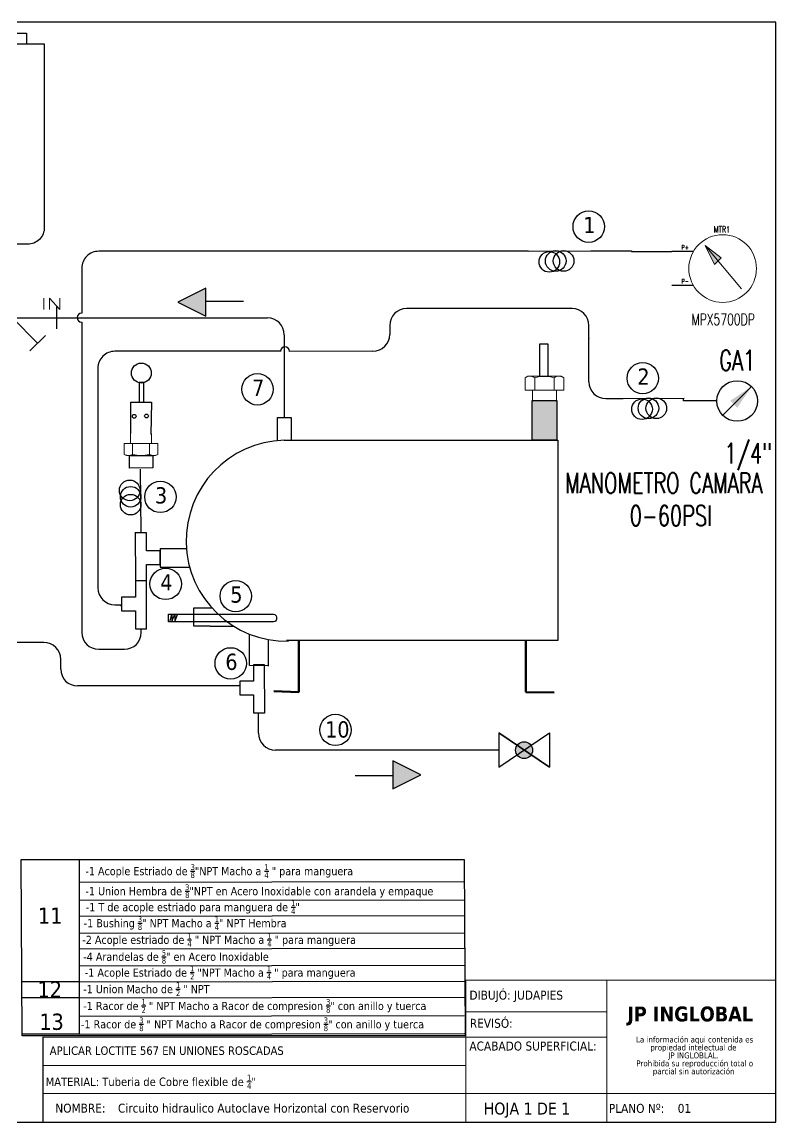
# Model space of a CAD drawing. Header units: millimetres. Extents: x 15 to 265, y 10 to 205.
# Drawn here: x 131.3 to 265, y 9.9 to 205 of the extents above; entities that cross this region are included whole.
import ezdxf
from ezdxf.enums import TextEntityAlignment as Align

# ---------------------------------------------------------------- set-up
doc = ezdxf.new("R2010")
doc.units = ezdxf.units.MM
doc.linetypes.add('CENTERX2', pattern=[20.32, 12.7, -2.54, 2.54, -2.54])
for name, color, linetype in [('CONTORNO', 179, 'Continuous'), ('DESC', 250, 'Continuous'), ('SYMS', 7, 'Continuous'), ('TAGS', 250, 'Continuous'), ('TERMS', 123, 'Continuous'), ('WIRENO', 250, 'Continuous'), ('WIRES', 7, 'Continuous')]:
    doc.layers.add(name, color=color, linetype=linetype)
doc.styles.add('SLDTEXTSTYLE0', font='tahoma.ttf')
doc.styles.add('SLDTEXTSTYLE1', font='')
doc.styles.get("Standard").update_dxf_attribs({"font": 'tahoma.ttf'})
doc.styles.add('WD', font='romans.shx')
doc.styles.get('SLDTEXTSTYLE1').set_extended_font_data('Tahoma', bold=True)

# ---------------------------------------------------------------- blocks, each defined once
blk = doc.blocks.new('SW_NOTE_2')
at = {"layer": 'CONTORNO', "color": 0, "char_height": 1.0583, "attachment_point": 2, "style": 'SLDTEXTSTYLE0'}
for s, insert in [('La información aqui contenida es ', (10.29, 1.34)), ('propiedad intelectual de', (10.08, -0.07)), ('JP INGLOBLAL.', (10.1, -1.48)), ('Prohibida su reproducción total o ', (10.3, -2.89)), ('parcial sin autorización', (10.12, -4.3))]:
    blk.add_mtext(s, dxfattribs=dict(at, insert=insert))
blk = doc.blocks.new('HST1_STRAINER_Y_TYPE')
at = {"ltscale": 3.2258}
for p, q in [((0, 0.125), (0, -0.125)), ((0.625, 0.125), (0.625, -0.125)), ((0, 0), (0.625, 0)), ((0.125, 0), (0.412, -0.287)), ((0.324, -0.376), (0.501, -0.199))]:
    blk.add_line(p, q, dxfattribs=at)
at = {"style": 'WD', "flags": 1}
for tag, height, p in [('INST', 0.125, (0.33, 0.71)), ('LOC', 0.125, (0.306, 0.549)), ('TAG1', 0.125, (0.324, 0.34)), ('FAMILY', 0.01, (1.09, 0.044)), ('CAT', 0.01, (1.09, -0.001)), ('WDTYPE', 0.01, (1.102, -0.093)), ('MFG', 0.01, (1.092, -0.032)), ('ASSYCODE', 0.01, (1.12, -0.061))]:
    blk.add_attdef(tag, text='', height=height, dxfattribs=at).set_placement(p, align=Align.CENTER)
at = {"style": 'WD'}
for tag, height, p in [('WDTAGALT', 0.125, (0.035, 0.2)), ('TERM01', 0.0625, (-0.024, 0.018))]:
    blk.add_attdef(tag, text='', height=height, dxfattribs=at).set_placement(p, align=Align.RIGHT)
for tag, p, height in [('RATING1', (0.6, 0.18), 0.125), ('X4TERM01', (0, 0), 0.005), ('X1TERM03', (0.625, 0), 0.005), ('TERM03', (0.632, 0.013), 0.0625), ('DESC1', (-0.666, -0.258), 0.125), ('DESC2', (-0.666, -0.442), 0.125), ('X8TERM02', (0.412, -0.287), 0.005), ('TERM02', (0.447, -0.365), 0.0625), ('DESC3', (-0.666, -0.632), 0.125)]:
    blk.add_attdef(tag, p, '', height=height, dxfattribs=at)
blk.add_attdef('XREF', text='', height=0.0625, rotation=0.0625, dxfattribs=at).set_placement((0.649, -0.434), align=Align.TOP_CENTER)
blk = doc.blocks.new('HMT1_DIFFERENTIAL_PRESSURE_GAUGE')
blk.add_hatch(color=7).paths.add_polyline_path([(-0.26, 0.34), (-0.12, 0.06), (-0.02, 0.16)])
at = {"color": 7, "linetype": 'Continuous', "lineweight": 0, "ltscale": 645.15999}
for p, q in [((-0.26, 0.34), (0.28, -0.3)), ((-0.26, 0.34), (-0.12, 0.06)), ((-0.26, 0.34), (-0.02, 0.16)), ((-0.12, 0.06), (-0.02, 0.16))]:
    blk.add_line(p, q, dxfattribs=at)
for p, q in [((-0.437, 0.25), (-0.75, 0.25)), ((-0.437, -0.25), (-0.75, -0.25))]:
    blk.add_line(p, q)
at = {"color": 255, "linetype": 'Continuous', "lineweight": 0, "ltscale": 25.4, "flags": 128}
blk.add_lwpolyline([(-0.26, 0.34), (-0.12, 0.06), (-0.02, 0.16)], close=True, dxfattribs=at)
at = {"color": 7, "linetype": 'Continuous', "lineweight": 0, "ltscale": 645.15999}
blk.add_circle((0, 0), 0.5, dxfattribs=at)
at = {"style": 'WD', "width": 0.7}
for tag, p in [('INST', (-0.01, 0.781)), ('LOC', (-0.01, 0.656)), ('TAG1', (-0.01, 0.531)), ('DESC1', (0.021, -0.625)), ('DESC2', (0.021, -0.75)), ('DESC3', (0.021, -0.875)), ('WDTAGALT', (0.021, -1))]:
    blk.add_attdef(tag, text='', height=0.0938, dxfattribs=at).set_placement(p, align=Align.CENTER)
for tag, p in [('TERM01', (-0.5, 0.281)), ('TERM02', (-0.5, -0.219))]:
    blk.add_attdef(tag, text='', height=0.0625, dxfattribs=at).set_placement(p, align=Align.RIGHT)
at = {"style": 'WD'}
for tag, p, height, flags in [('X4TERM01', (-0.75, 0.25), 0.005, 1), ('X1TERM03', (0.5, 0), 0.005, 1), ('FAMILY', (-0.208, -0.062), 0.01, 9), ('X4TERM02', (-0.75, -0.25), 0.005, 1), ('WDBLKNAM', (-0.209, -0.188), 0.01, 9)]:
    blk.add_attdef(tag, p, '', height=height, dxfattribs=dict(at, flags=flags))
at = {"style": 'WD', "width": 0.7}
for tag, p, height in [('TERM03', (0.531, 0.031), 0.0625), ('RATING1', (0.469, -0.375), 0.0938)]:
    blk.add_attdef(tag, p, '', height=height, dxfattribs=at)
at = {"linetype": 'Continuous', "style": 'WD', "flags": 9}
for tag, p in [('ASSYCODE', (-0.208, -0.156)), ('CAT', (-0.208, -0.094)), ('MFG', (-0.208, -0.125))]:
    blk.add_attdef(tag, p, '', height=0.01, dxfattribs=at)
at = {"flags": 1}
blk.add_attdef('WDTYPE', (-0.219, -0.25), '', height=0.01, dxfattribs=at)
at = {"style": 'WD'}
blk.add_attdef('XREF', text='', height=0.0625, dxfattribs=at).set_placement((-0.438, -0.406), align=Align.RIGHT)
blk = doc.blocks.new('PT100')
at = {"color": 7, "linetype": 'Continuous', "lineweight": 15}
for p, q in [((12.6327, 10.9194), (12.5264, 10.9194)), ((12.5264, 10.9194), (12.5264, 10.8369)), ((12.6455, 10.8973), (12.6327, 10.9194)), ((12.5264, 10.8571), (12.4289, 10.8571)), ((12.6327, 10.8369), (12.5264, 10.8369)), ((12.5264, 10.8369), (12.5264, 10.6719)), ((12.6455, 10.8781), (12.6455, 10.8973)), ((12.6455, 10.7544), (12.6455, 10.8781)), ((12.6455, 10.6307), (12.6455, 10.7544)), ((12.4289, 10.6516), (12.5264, 10.6516)), ((12.6327, 10.6719), (12.5264, 10.6719)), ((12.5264, 10.6719), (12.5264, 10.5894)), ((12.6327, 10.5894), (12.5264, 10.5894)), ((12.6327, 10.5894), (12.6455, 10.6115)), ((12.6455, 10.6115), (12.6455, 10.6307))]:
    blk.add_line(p, q, dxfattribs=at)
blk.add_lwpolyline([(12.6419, 10.794), (12.9225, 10.794), (12.9225, 10.7263), (12.6419, 10.7263)], close=True)
for points, knots in [([(12.6327, 10.9194), (12.6366, 10.9126), (12.6398, 10.9058), (12.6443, 10.8921), (12.6455, 10.8851), (12.6455, 10.8781)], [0, 0, 0, 0, 0.5, 0.5, 1, 1, 1, 1]), ([(12.6455, 10.8781), (12.6455, 10.8746), (12.6452, 10.8711), (12.644, 10.8641), (12.6431, 10.8607), (12.6398, 10.8504), (12.6366, 10.8436), (12.6327, 10.8369)], [0, 0, 0, 0, 0.25, 0.25, 0.5, 0.5, 1, 1, 1, 1]), ([(12.6455, 10.7544), (12.6455, 10.7683), (12.6442, 10.7825), (12.6398, 10.81), (12.6366, 10.8235), (12.6327, 10.8369)], [0, 0, 0, 0, 0.5, 0.5, 1, 1, 1, 1]), ([(12.6327, 10.6719), (12.6366, 10.6853), (12.6398, 10.6991), (12.6443, 10.7266), (12.6455, 10.7404), (12.6455, 10.7544)], [0, 0, 0, 0, 0.5, 0.5, 1, 1, 1, 1]), ([(12.6327, 10.6719), (12.6366, 10.6651), (12.6398, 10.6584), (12.6443, 10.6446), (12.6455, 10.6377), (12.6455, 10.6307)], [0, 0, 0, 0, 0.5, 0.5, 1, 1, 1, 1]), ([(12.6455, 10.6307), (12.6455, 10.6272), (12.6452, 10.6236), (12.644, 10.6167), (12.6431, 10.6132), (12.6398, 10.6029), (12.6366, 10.5961), (12.6327, 10.5894)], [0, 0, 0, 0, 0.25, 0.25, 0.5, 0.5, 1, 1, 1, 1])]:
    blk.add_open_spline(points, degree=3, knots=knots, dxfattribs=at)
blk = doc.blocks.new('TT')
at = {"layer": 'WIRENO'}
for p, q in [((59.03, 150.75), (59.05, 142.17)), ((61.02, 150.66), (59.05, 150.66)), ((61.02, 147.48), (61.02, 150.66)), ((63.45, 147.48), (61.02, 147.48)), ((63.45, 145.05), (63.45, 147.48)), ((61.02, 142.17), (61.02, 145.05)), ((61.02, 145.05), (63.45, 145.05)), ((59.05, 142.17), (61.02, 142.17))]:
    blk.add_line(p, q, dxfattribs=at)
blk = doc.blocks.new('WDDOT')
for radius in [0.03, 0.0187, 0.00929]:
    blk.add_circle((0, 0), radius)
blk = doc.blocks.new('ColaMarrano')
at = {"layer": 'WIRENO'}
blk.add_line((96.3, 200.92), (96.42, 188.45), dxfattribs=at)
for centre in [(94.22, 196.73), (94.4, 195.47), (94.4, 193.92)]:
    blk.add_circle(centre, 2.03, dxfattribs=at)
blk = doc.blocks.new('HME1_PRESS_M')
blk.add_line((0.0361, -0.0879), (0.2129, 0.0889))
blk.add_circle((0.125, 0), 0.125)
blk.add_solid([(0.0821, 0.0015), (0.1255, -0.0419), (0.2129, 0.0889)])
at = {"style": 'WD', "width": 0.7}
for tag, p in [('INST', (0.125, 0.5)), ('LOC', (0.125, 0.3438)), ('TAG1', (0.125, 0.1875)), ('DESC1', (0.125, -0.3438)), ('DESC2', (0.125, -0.5)), ('DESC3', (0.125, -0.6562)), ('WDTAGALT', (0.125, -0.8125))]:
    blk.add_attdef(tag, text='', height=0.125, dxfattribs=at).set_placement(p, align=Align.CENTER)
blk.add_attdef('TERM01', text='', height=0.0625, dxfattribs=at).set_placement((-0.0322, 0.0313), align=Align.RIGHT)
at = {"style": 'WD'}
for tag, p, height, flags in [('WDTYPE', (0.0625, 0.0625), 0.01, 1), ('X4TERM01', (0, 0), 0.005, 1), ('WDBLKNAM', (0.1342, 0.0008), 0.01, 9), ('X1TERM02', (0.248, 0), 0.005, 1), ('FAMILY', (0.1303, -0.0348), 0.01, 9)]:
    blk.add_attdef(tag, p, '', height=height, dxfattribs=dict(at, flags=flags))
at = {"style": 'WD', "width": 0.7}
for tag, p, height in [('TERM02', (0.2803, 0.0313), 0.0625), ('RATING1', (0.2812, -0.1875), 0.125)]:
    blk.add_attdef(tag, p, '', height=height, dxfattribs=at)
at = {"style": 'WD'}
blk.add_attdef('XREF', text='', height=0.0625, dxfattribs=at).set_placement((-0.0312, -0.125), align=Align.RIGHT)
at = {"linetype": 'Continuous', "style": 'WD', "flags": 9}
for tag, p in [('CAT', (0.1303, -0.066)), ('MFG', (0.1283, -0.0855)), ('ASSYCODE', (0.1305, -0.1028))]:
    blk.add_attdef(tag, p, '', height=0.01, dxfattribs=at)
blk = doc.blocks.new('Valvula Tipo Anillo')
for p, q in [((7.88, 11.213), (7.88, 11.519)), ((7.88, 11.519), (8.084, 11.519)), ((8.084, 11.519), (8.079, 11.203))]:
    blk.add_line(p, q)
at = {"color": 7, "linetype": 'Continuous', "lineweight": 15}
for p, q in [((7.878, 11.21), (7.878, 11.113)), ((8.084, 11.113), (8.084, 11.21)), ((7.816, 11.006), (7.816, 11.113)), ((7.898, 11.113), (7.816, 11.113)), ((7.898, 11.006), (7.898, 11.113)), ((8.063, 11.113), (7.898, 11.113)), ((8.063, 11.006), (8.063, 11.113)), ((8.146, 11.113), (8.063, 11.113)), ((8.146, 11.006), (8.146, 11.113)), ((7.816, 11.006), (7.838, 10.994)), ((7.838, 10.994), (7.857, 10.994)), ((7.857, 10.994), (7.981, 10.994)), ((7.981, 10.994), (8.105, 10.994)), ((8.105, 10.994), (8.124, 10.994)), ((8.124, 10.994), (8.146, 11.006))]:
    blk.add_line(p, q, dxfattribs=at)
for points in [[(7.962, 11.521), (8.01, 11.521), (8.01, 11.713), (7.962, 11.713)], [(8.097, 10.995), (8.097, 10.873), (7.867, 10.871), (7.867, 10.993)]]:
    blk.add_lwpolyline(points, close=True)
for centre, radius in [((7.984, 11.807), 0.0981), ((7.914, 11.381), 0.0185), ((8.035, 11.384), 0.0185)]:
    blk.add_circle(centre, radius)
for points, knots in [([(7.857, 10.994), (7.854, 10.994), (7.85, 10.994), (7.843, 10.995), (7.84, 10.996), (7.829, 10.999), (7.823, 11.002), (7.816, 11.006)], [0, 0, 0, 0, 0.25, 0.25, 0.5, 0.5, 1, 1, 1, 1]), ([(7.898, 11.006), (7.892, 11.002), (7.885, 10.999), (7.871, 10.995), (7.864, 10.994), (7.857, 10.994)], [0, 0, 0, 0, 0.5, 0.5, 1, 1, 1, 1]), ([(7.898, 11.006), (7.912, 11.002), (7.926, 10.999), (7.953, 10.995), (7.967, 10.994), (7.981, 10.994)], [0, 0, 0, 0, 0.5, 0.5, 1, 1, 1, 1]), ([(7.981, 10.994), (7.995, 10.994), (8.009, 10.995), (8.036, 10.999), (8.05, 11.002), (8.063, 11.006)], [0, 0, 0, 0, 0.5, 0.5, 1, 1, 1, 1]), ([(8.105, 10.994), (8.101, 10.994), (8.098, 10.994), (8.091, 10.995), (8.087, 10.996), (8.077, 10.999), (8.07, 11.002), (8.063, 11.006)], [0, 0, 0, 0, 0.25, 0.25, 0.5, 0.5, 1, 1, 1, 1]), ([(8.146, 11.006), (8.139, 11.002), (8.132, 10.999), (8.119, 10.995), (8.112, 10.994), (8.105, 10.994)], [0, 0, 0, 0, 0.5, 0.5, 1, 1, 1, 1])]:
    blk.add_open_spline(points, degree=3, knots=knots, dxfattribs=at)
blk = doc.blocks.new('Nivel')
at = {"layer": 'WIRENO'}
for p, q in [((103.38, 60.01), (103.74, 61.39)), ((103.74, 61.39), (103.74, 60.1)), ((103.74, 60.1), (104.25, 61.39)), ((104.25, 61.39), (104.25, 60.07)), ((104.25, 60.07), (104.74, 61.36))]:
    blk.add_line(p, q, dxfattribs=at)
blk.add_lwpolyline([(103.12, 61.39), (121.77, 61.39, -0.414214), (122.27, 60.89), (122.27, 60.54, -0.414214), (121.77, 60.04), (103.12, 60.04)], format="xyb", close=True, dxfattribs=at)
blk = doc.blocks.new('Reservorio')
at = {"layer": 'WIRENO'}
for points in [[(137.69, 195.87), (125.13, 195.87), (125.13, 197.82), (137.69, 197.82)], [(91.62, 160.36), (96.05, 160.36), (96.05, 155.25), (91.62, 155.25)]]:
    blk.add_lwpolyline(points, close=True, dxfattribs=at)
blk.add_lwpolyline([(86.19, 195.89), (140.88, 195.89), (140.88, 163.38, -0.414214), (137.88, 160.38), (89.19, 160.38), (86.19, 163.38)], format="xyb", close=True, dxfattribs=at)
at = {"color": 7, "linetype": 'Continuous', "lineweight": 0, "insert": (101.43, 175.83), "char_height": 3, "attachment_point": 1, "style": 'SLDTEXTSTYLE0'}
blk.add_mtext('\\A1;RESERVORIO', dxfattribs=at)
blk = doc.blocks.new('HGVA1_BALL_VALVE')
h = blk.add_hatch(color=256)
edge = h.paths.add_edge_path()
edge.add_arc((0, 0), 0.125, 0, 360)
at = {"ltscale": 3.2258}
for p, q in [((-0.375, 0.254), (0.375, -0.254)), ((-0.375, -0.254), (0.375, 0.254)), ((-0.375, 0.254), (-0.375, -0.254)), ((0.375, 0.254), (0.375, -0.254))]:
    blk.add_line(p, q, dxfattribs=at)
at = {"ltscale": 25.4, "flags": 128}
blk.add_lwpolyline([(0.375, 0.254), (0.375, -0.254), (-0.375, 0.254), (-0.375, -0.254)], close=True, dxfattribs=at)
at = {"ltscale": 3.2258}
blk.add_circle((0, 0), 0.125, dxfattribs=at)
at = {"ltscale": 25.4}
blk.add_circle((0, 0), 0.125, dxfattribs=at)
at = {"style": 'WD', "flags": 1}
for tag, height, p in [('INST', 0.125, (0.028, 0.678)), ('LOC', 0.125, (0.011, 0.516)), ('TAG1', 0.125, (0, 0.307)), ('FAMILY', 0.01, (-0.482, -0.121)), ('WDTYPE', 0.01, (-0.475, -0.062)), ('CAT', 0.01, (-0.482, -0.165)), ('MFG', 0.01, (-0.481, -0.197)), ('ASSYCODE', 0.01, (-0.453, -0.226))]:
    blk.add_attdef(tag, text='', height=height, dxfattribs=at).set_placement(p, align=Align.CENTER)
at = {"style": 'WD'}
blk.add_attdef('XREF', text='', height=0.0625, rotation=0.0625, dxfattribs=at).set_placement((0.541, 0.293), align=Align.TOP_CENTER)
blk.add_attdef('TERM01', text='', height=0.0625, dxfattribs=at).set_placement((-0.399, 0.018), align=Align.RIGHT)
for tag, p, height in [('X4TERM01', (-0.375, 0), 0.005), ('X8TERM02', (0, 0), 0.005), ('TERM02', (0.052, -0.037), 0.0625), ('X1TERM03', (0.375, 0), 0.005), ('TERM03', (0.406, 0.036), 0.0625), ('RATING1', (0.409, -0.162), 0.125), ('DESC1', (0.409, -0.341), 0.125), ('DESC2', (0.409, -0.525), 0.125), ('DESC3', (0.409, -0.715), 0.125), ('WDTAGALT', (0.409, -0.873), 0.125)]:
    blk.add_attdef(tag, p, '', height=height, dxfattribs=at)
blk = doc.blocks.new('HFA1_FLOW_ARROW_DWN_P')
blk.add_hatch(color=256).paths.add_polyline_path([(0.0625, 0.125), (-0.0625, 0.125), (0, 0)])
blk.add_lwpolyline([(-0.0625, 0.125), (0, 0), (0.0625, 0.125)], close=True)
at = {"style": 'WD', "flags": 1}
for tag, p in [('X2TERM01', (0, 0.125)), ('X8TERM01', (0, 0))]:
    blk.add_attdef(tag, p, '', height=0.0075, dxfattribs=at)
blk = doc.blocks.new('flecha')
at = {"layer": 'WIRENO'}
blk.add_line((78.83, 137.09), (78.83, 143.74), dxfattribs=at)
at = {"layer": 'SYMS', "xscale": 40, "yscale": 40, "zscale": 40}
blk.add_blockref('HFA1_FLOW_ARROW_DWN_P', (79.02, 132.06), dxfattribs=at)

msp = doc.modelspace()

# ---------------------------------------------------------------- hatches: boundary and pattern name
at = {"layer": 'WIRENO'}
h = msp.add_hatch(color=7, dxfattribs=at)
h.dxf.hatch_style = 1
h.paths.add_polyline_path([(226.18, 137.83), (221.71, 137.83), (221.71, 130.97), (226.18, 130.97)])

# ---------------------------------------------------------------- linework, layer by layer
at = {"color": 7, "linetype": 'Continuous'}
for p, q in [((265, 205), (15, 205)), ((265, 10), (265, 205)), ((15, 10), (265, 10))]:
    msp.add_line(p, q, dxfattribs=at)
for p, q in [((177.75, 130.87), (177.76, 130.89)), ((177.75, 130.87), (177.75, 130.87)), ((177.76, 130.89), (226.29, 130.89)), ((226.29, 130.89), (226.29, 97.68)), ((175.78, 130.7), (175.78, 130.74)), ((226.29, 97.68), (226.29, 96.55)), ((226.29, 96.55), (226.29, 95.41)), ((226.29, 95.41), (178.17, 95.41))]:
    msp.add_line(p, q)
at = {"lineweight": 50}
for p, q in [((180.39, 95.28), (180.39, 86.22)), ((220.62, 95.26), (220.62, 86.2)), ((180.39, 86.22), (175.94, 86.38)), ((220.62, 86.2), (225.65, 86.14))]:
    msp.add_line(p, q, dxfattribs=at)
at = {"color": 7, "linetype": 'CENTERX2', "lineweight": 0}
for p in [(265, 51.17), (134.96, 10)]:
    msp.add_line(p, (265, 10), dxfattribs=at)
at = {"color": 7, "linetype": 'Continuous', "lineweight": 0}
for p, q in [((264.85, 35.17), (209.97, 35.17)), ((210, 35.07), (210, 9.87)), ((235, 35.07), (235, 9.9)), ((235, 29.55), (209.97, 29.55)), ((235, 25.07), (134.99, 25.07)), ((210, 20.07), (134.99, 20.07)), ((265, 15.07), (134.99, 15.07))]:
    msp.add_line(p, q, dxfattribs=at)
at = {"color": 7, "linetype": 'Continuous', "lineweight": 30}
msp.add_line((134.98, 25.16), (134.96, 10), dxfattribs=at)
msp.add_lwpolyline([(221.71, 130.97), (226.18, 130.97), (226.18, 137.83), (221.71, 137.83)], close=True)
msp.add_arc((178.2, 113.06), 17.81, 91.4356, 271.0609)
at = {"layer": 'WIRENO'}
for p, q in [((176.57, 130.81), (176.57, 134.93)), ((176.57, 134.93), (179, 134.93)), ((179, 134.93), (179, 130.87)), ((155.79, 111.71), (160.45, 111.71)), ((155.79, 111.68), (155.79, 108.39)), ((155.79, 108.39), (161.05, 108.39)), ((161.76, 97.91), (161.76, 101.18)), ((161.76, 101.18), (164.94, 101.18)), ((164.66, 97.92), (161.76, 97.91)), ((164.63, 97.92), (168.8, 97.92)), ((168.8, 97.92), (168.83, 97.92)), ((168.83, 97.92), (168.84, 97.92)), ((171.64, 90.97), (171.64, 96.49)), ((175, 90.82), (175, 95.45)), ((175.08, 90.89), (171.64, 90.97)), ((141.4, 56.59), (141.43, 25.6)), ((141.39, 52.55), (209.76, 52.65)), ((141.39, 49.34), (209.76, 49.44)), ((141.46, 46.52), (209.82, 46.62)), ((141.41, 43.48), (209.77, 43.58)), ((141.41, 40.72), (209.77, 40.83)), ((141.4, 37.72), (209.77, 37.83)), ((141.35, 34.9), (131.18, 34.89)), ((141.52, 34.9), (209.88, 35.01)), ((141.34, 32.07), (131.16, 32.06)), ((141.43, 32.07), (209.79, 32.17)), ((141.34, 28.8), (209.71, 28.91)), ((141.55, 25.59), (131.38, 25.58)), ((141.4, 25.59), (209.76, 25.7))]:
    msp.add_line(p, q, dxfattribs=at)
msp.add_lwpolyline([(131.16, 56.59), (209.72, 56.59), (209.87, 25.32), (131.31, 25.32)], close=True, dxfattribs=at)
for centre in [(231.78, 168.73), (241.37, 141.87), (173.04, 139.9), (155.82, 120.83), (156.76, 105.41), (169.18, 103.24), (168.29, 91.33), (186.87, 79.53)]:
    msp.add_circle(centre, 2.78, dxfattribs=at)
at = {"layer": 'WIRES'}
for p, q in [((221.03, 164.37), (144.88, 164.37)), ((232.18, 164.47), (239.36, 164.47)), ((239.36, 164.47), (239.36, 164.31)), ((239.36, 164.31), (246.54, 164.31)), ((141.88, 161.36), (141.88, 153.41)), ((228.83, 154.2), (199.49, 154.2)), ((137.38, 152.56), (174.8, 152.56)), ((141.88, 151.81), (141.88, 96.82)), ((196.49, 151.2), (196.49, 149.64)), ((231.81, 148.92), (231.81, 151.25)), ((177.8, 149.56), (177.8, 134.93)), ((231.82, 141.25), (231.82, 149.05)), ((177.1, 146.64), (147.74, 146.64)), ((193.49, 146.64), (178.7, 146.63)), ((144.74, 143.64), (144.74, 104.71)), ((234.82, 138.25), (237.91, 138.25)), ((248.59, 137.83), (248.59, 138.33)), ((254.52, 137.83), (248.59, 137.83)), ((147.74, 101.71), (148.88, 101.71)), ((148.8, 101.66), (148.8, 101.49)), ((148.88, 101.71), (148.88, 101.77)), ((152.44, 96.82), (152.44, 97.46)), ((135.14, 95.04), (91.51, 95.04)), ((144.88, 93.82), (149.44, 93.82)), ((138.14, 90.32), (138.14, 92.04)), ((169.9, 87.32), (141.14, 87.32)), ((173.23, 78.95), (173.23, 82.58)), ((215.82, 75.95), (176.23, 75.95))]:
    msp.add_line(p, q, dxfattribs=at)
for centre, radius, start, end in [((144.88, 161.37), 3, 90, 180.0091), ((199.49, 151.2), 3, 90, 180), ((228.82, 151.2), 3, 0, 90), ((141.87, 152.61), 0.8, 90, 270), ((174.8, 149.56), 3, 0, 90), ((193.49, 149.64), 3, 270.0263, 0), ((147.74, 143.64), 3, 89.9998, 180), ((177.9, 146.63), 0.8, 0, 180), ((234.82, 141.25), 3, 180, 270), ((147.74, 104.71), 3, 180, 270), ((144.88, 96.82), 3, 180.0013, 270), ((149.44, 96.82), 3, 270, 0), ((135.14, 92.04), 3, 0, 90), ((141.14, 90.32), 3, 180, 270), ((176.23, 78.95), 3, 180, 270)]:
    msp.add_arc(centre, radius, start, end, dxfattribs=at)

# ---------------------------------------------------------------- block references
at = {"xscale": 20.736, "yscale": 20.736, "zscale": 20.736, "rotation": 90}
msp.add_blockref('PT100', (446.93, -119.99), dxfattribs=at)
at = {"xscale": 18, "yscale": 18, "zscale": 18}
msp.add_blockref('Valvula Tipo Anillo', (8.73, -69.74), dxfattribs=at)
at = {"layer": 'CONTORNO', "color": 7}
msp.add_blockref('SW_NOTE_2', (240.28, 23.85), dxfattribs=at)
at = {"layer": 'SYMS'}
ref = msp.add_blockref('HMT1_DIFFERENTIAL_PRESSURE_GAUGE', (255.54, 161.31), dxfattribs=dict(at, xscale=12, yscale=12, zscale=12))
ref.add_attrib('DESC1', 'MPX5700DP', dxfattribs={"layer": 'DESC', "height": 2, "style": 'WD', "width": 0.7}).set_placement((255.64, 151.29), align=Align.CENTER)
ref.add_attrib('TAG1', 'MTR1', dxfattribs={"layer": 'TAGS', "height": 1.126, "style": 'WD', "width": 0.7}).set_placement((255.42, 167.68), align=Align.CENTER)
ref.add_attrib('TERM02', 'P-', dxfattribs={"layer": 'TERMS', "height": 0.75, "style": 'WD', "width": 0.7}).set_placement((249.54, 158.68), align=Align.RIGHT)
ref.add_attrib('TERM01', 'P+', dxfattribs={"layer": 'TERMS', "height": 0.75, "style": 'WD', "width": 0.7}).set_placement((249.54, 164.68), align=Align.RIGHT)
ref = msp.add_blockref('HST1_STRAINER_Y_TYPE', (127.63, 152.56), dxfattribs=dict(at, xscale=15.6, yscale=15.6, zscale=15.6))
ref.add_attrib('DESC1', 'FILTRO', dxfattribs={"layer": 'DESC', "height": 1.95, "style": 'WD'}).set_placement((117.23, 148.53), align=Align.TOP_LEFT)
ref.add_attrib('TERM01', 'OUT', dxfattribs={"layer": 'TERMS', "color": 0, "lineweight": 25, "height": 2, "style": 'WD', "width": 1.5}).set_placement((127.25, 152.84), align=Align.BOTTOM_RIGHT)
ref.add_attrib('TERM03', 'IN', dxfattribs={"layer": 'TERMS', "color": 0, "lineweight": 25, "height": 2, "style": 'WD', "width": 1.5}).set_placement((134.64, 153.43), align=Align.BOTTOM_LEFT)
for p in [(231.81, 148.92), (177.8, 134.93)]:
    msp.add_blockref('WDDOT', p, dxfattribs=at)
ref = msp.add_blockref('HME1_PRESS_M', (254.52, 137.83), dxfattribs=dict(at, xscale=28.8, yscale=28.8, zscale=28.8))
ref.add_attrib('TAG1', 'GA1', dxfattribs={"layer": 'TAGS', "height": 3.6, "style": 'WD', "width": 0.7}).set_placement((258.12, 143.23), align=Align.CENTER)
ref.add_attrib('DESC1', 'MANOMETRO CAMARA', dxfattribs={"layer": 'DESC', "height": 3.6, "style": 'WD', "width": 0.7}).set_placement((245.09, 121.48), align=Align.CENTER)
ref.add_attrib('DESC2', '0-60PSI', dxfattribs={"layer": 'DESC', "height": 3.6, "style": 'WD', "width": 0.7}).set_placement((246.35, 115.69), align=Align.CENTER)
ref.add_attrib('DESC3', '1/4"', dxfattribs={"layer": 'DESC', "height": 3.6, "style": 'WD', "width": 0.7}).set_placement((260.06, 126.75), align=Align.CENTER)
at = {"layer": 'SYMS', "xscale": 12, "yscale": 12, "zscale": 12}
msp.add_blockref('HGVA1_BALL_VALVE', (220.32, 75.95), dxfattribs=at)
at = {"layer": 'WIRENO'}
for name, p in [('Reservorio', (-5.64, 5.22)), ('TT', (92.33, -36.18)), ('Nivel', (54.14, 38.65))]:
    msp.add_blockref(name, p, dxfattribs=at)
at = {"layer": 'WIRENO', "xscale": 0.8999999999999999, "yscale": 0.8999999999999999, "zscale": 0.8999999999999999, "rotation": 90}
for p in [(401.86, 77.69), (418.3, 51.58)]:
    msp.add_blockref('ColaMarrano', p, dxfattribs=at)
at = {"layer": 'WIRENO'}
for name, p, rotation in [('flecha', (26.83, 234.36), 270), ('TT', (212.4, 248.13), 180), ('TT', (233.35, 233.24), 180), ('flecha', (334.1, -7.44), 90)]:
    msp.add_blockref(name, p, dxfattribs=dict(at, rotation=rotation))
at = {"layer": 'WIRENO', "xscale": 0.8999999999999999, "yscale": 0.8999999999999999, "zscale": 0.8999999999999999}
msp.add_blockref('ColaMarrano', (65.59, -55.07), dxfattribs=at)

# ---------------------------------------------------------------- texts
at = {"attachment_point": 1}
for s, width, insert, char_height in [('\\A1;1', 4.4079, (230.83, 170.46), 2.88), ('\\A1;2', 4.4079, (240.42, 143.6), 2.88), ('\\A1;7', 4.4079, (172.09, 141.62), 2.88), ('\\A1;3', 4.4079, (154.87, 122.55), 2.88), ('\\A1;4', 4.4079, (155.81, 107.13), 2.88), ('\\A1;5', 4.4079, (168.23, 104.97), 2.88), ('\\A1;6', 4.4079, (167.34, 93.05), 2.88), ('\\A1;10', 4.4079, (185.04, 81.06), 2.88), ('\\A1;-1 Acople Estriado de {\\H0.7x;\\S3/8;}"NPT Macho a {\\H0.7x;\\S1/4;} " para manguera', 65.0093, (142.52, 55.71), 1.44), ('\\A1;-1 Union Hembra de {\\H0.7x;\\S3/8;}"NPT en Acero Inoxidable con arandela y empaque', 65.0093, (142.53, 52.16), 1.44), ('\\A1;-1 T de acople estriado para manguera de {\\H0.7x;\\S1/4;}"', 65.0093, (142.6, 49.33), 1.44), ('\\A1;11', 44.8708, (134.12, 48.05), 2.88), ('\\A1;-1 Bushing {\\H0.7x;\\S3/8;}" NPT Macho a {\\H0.7x;\\S1/4;}" NPT Hembra', 65.0093, (142.22, 46.49), 1.44), ('\\A1;-2 Acople estriado de {\\H0.7x;\\S1/4;\\H1.4286x; }" NPT Macho a {\\H0.7x;\\S1/4;\\H1.4286x; }" para manguera', 65.0093, (141.98, 43.54), 1.44), ('\\A1;-4 Arandelas de {\\H0.7x;\\S5/8;}" en Acero Inoxidable', 65.0093, (142.14, 40.54), 1.44), ('\\A1;-1 Acople Estriado de {\\H0.7x;\\S1/2;\\H1.4286x; }"NPT Macho a {\\H0.7x;\\S1/4;} " para manguera', 65.0093, (142.42, 37.73), 1.44), ('\\A1;12', 44.8708, (134.04, 35), 2.88), ('\\A1;-1 Union Macho de {\\H0.7x;\\S1/2;} " NPT ', 65.0093, (142.14, 34.8), 1.44), ('\\A1;-1 Racor de {\\H0.7x;\\S1/2;\\H1.4286x; }" NPT Macho a Racor de compresion {\\H0.7x;\\S3/8;}" con anillo y tuerca', 65.0093, (142.15, 31.82), 1.44), ('\\A1;13', 44.8708, (134.37, 29.25), 2.88), ('\\A1;-1 Racor de {\\H0.7x;\\S3/8;\\H1.4286x; }" NPT Macho a Racor de compresion {\\H0.7x;\\S3/8;}" con anillo y tuerca', 65.0093, (141.74, 28.57), 1.44)]:
    msp.add_mtext_dynamic_manual_height_columns(s, width=width, gutter_width=1, heights=[0], dxfattribs=dict(at, insert=insert, char_height=char_height))
at = {"color": 7, "linetype": 'Continuous', "lineweight": 0, "attachment_point": 1, "style": 'SLDTEXTSTYLE0'}
for s, insert, char_height in [('REVISÓ:', (210.7, 28.33), 1.587), ('\\A1;APLICAR LOCTITE 567 EN UNIONES ROSCADAS', (136.2, 23.44), 1.5), ('\\A1;MATERIAL: Tuberia de Cobre flexible de {\\H0.7x;\\S1/4;}"', (135.47, 18.43), 1.5), ('\\pi-4.7625,l6.35,t12.7;NOMBRE:^ICircuito hidraulico Autoclave Horizontal con Reservorio', (135.6, 13.29), 1.5875), ('HOJA 1 DE 1', (213.16, 13.48), 2.1167), ('PLANO Nº:    01', (235.35, 13.25), 1.5875)]:
    msp.add_mtext(s, dxfattribs=dict(at, insert=insert, char_height=char_height))
at = {"layer": 'CONTORNO', "color": 7, "char_height": 1.5875, "attachment_point": 1, "style": 'SLDTEXTSTYLE0'}
for s, insert in [('DIBUJÓ: JUDAPIES', (210.63, 33.32)), ('ACABADO SUPERFICIAL:', (210.62, 24.3))]:
    msp.add_mtext(s, dxfattribs=dict(at, insert=insert))
at = {"layer": 'CONTORNO', "insert": (238.63, 30.51), "char_height": 2.6458, "attachment_point": 1, "style": 'SLDTEXTSTYLE1'}
msp.add_mtext('JP INGLOBAL', dxfattribs=at)

doc.saveas('drawing.dxf')
